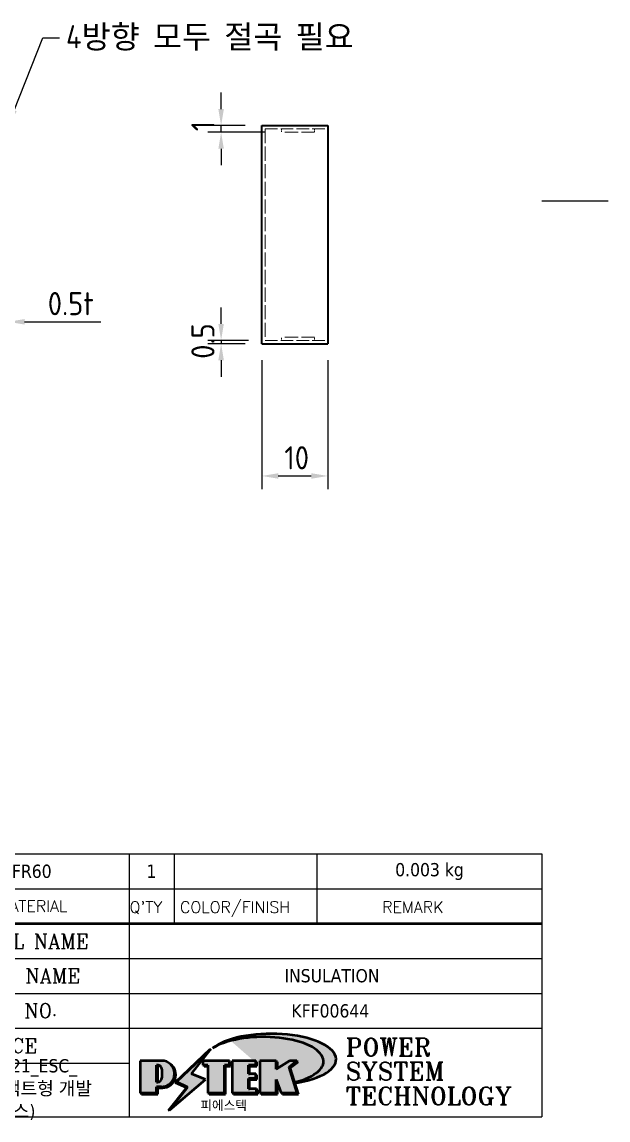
# Model space of a CAD drawing. Header units: millimetres. Extents: x 0 to 210, y 0 to 297.
# Drawn here: x 121.4 to 210, y 9.5 to 175.6 of the extents above; entities that cross this region are included whole.
import ezdxf
from ezdxf.enums import TextEntityAlignment as Align

# ---------------------------------------------------------------- set-up
doc = ezdxf.new("R2010")
doc.units = ezdxf.units.MM
doc.linetypes.add('DASHED', pattern=[0.2067, 0.1654, -0.0413])
doc.layers.get('0').update_dxf_attribs({"color": 3, "lineweight": 25})
for name, color, linetype, lineweight in [('가려진 것(ISO)', 2, 'DASHED', 18), ('가시적인 것(ISO)', 3, 'Continuous', 40), ('경계(ISO)', 7, 'Continuous', 25), ('기호(ISO)', 5, 'Continuous', 25), ('제목(ISO)', 5, 'Continuous', 50), ('치수(ISO)', 2, 'Continuous', 25), ('해치(ISO)', 7, 'Continuous', 18)]:
    doc.layers.add(name, color=color, linetype=linetype, lineweight=lineweight)
doc.styles.add('HAN_291', font='')
doc.styles.add('HAN_370', font='', dxfattribs={"width": 2})
doc.styles.add('RC_284', font='ROMANC.shx')
doc.styles.add('RC_287', font='ROMANC.shx')
doc.styles.add('RC_292', font='ROMANC.shx')
doc.styles.add('ROMANT_294', font='romant.shx')
doc.styles.add('치수 텍스트_PSTEK_POSCO', font='isocp.shx')
doc.styles.add('텍스트 스타일198', font='tahoma.ttf')
doc.styles.add('텍스트 스타일333', font='ROMANC.shx', dxfattribs={"width": 0.800000011920929})
doc.styles.get('HAN_291').set_extended_font_data('GulimChe')
doc.styles.get('HAN_370').set_extended_font_data('GulimChe')
doc.dimstyles.new('치수_PSTEK_POSCO', dxfattribs={"dimtxt": 3.5, "dimasz": 2.5, "dimexe": 2, "dimexo": 2.5, "dimgap": 1, "dimtad": 1, "dimrnd": 1e-08, "dimdsep": 46, "dimtxsty": '치수 텍스트_PSTEK_POSCO', "dimcen": 0.09, "dimdle": 10, "dimclrd": 7, "dimclre": 7, "dimclrt": 2, "dimadec": 1, "dimazin": 2, "dimtfac": 1, "dimtmove": 0, "dimatfit": 3, "dimfxl": 0, "dimtolj": 1, "dimlwd": -1, "dimlwe": -1, "dimarcsym": 0})
doc.dimstyles.new('치수_PSTEK_POSCO$7', dxfattribs={"dimtxt": 3.5, "dimasz": 2.5, "dimexe": 2, "dimexo": 2.5, "dimgap": 1, "dimtad": 1, "dimrnd": 1e-08, "dimdsep": 46, "dimtxsty": '치수 텍스트_PSTEK_POSCO', "dimcen": 0.09, "dimdle": 10, "dimclrd": 7, "dimclre": 7, "dimclrt": 2, "dimadec": 1, "dimazin": 2, "dimtfac": 1, "dimtmove": 0, "dimatfit": 3, "dimfxl": 0, "dimtolj": 1, "dimlwd": -1, "dimlwe": -1, "dimarcsym": 0})

# ---------------------------------------------------------------- blocks, each defined once
blk = doc.blocks.new('경계 Default Border')
at = {"layer": '경계(ISO)', "flags": 128}
blk.add_lwpolyline([(210, 148.5000038146973), (200, 148.5000038146973)], dxfattribs=at)
blk = doc.blocks.new('제목 블록 PSTEK')
for color, points in [(252, [(317.2195697678507, 17.0593801673321), (322.0326348870767, 21.62682475217465), (322.2781991042243, 21.94392121864296), (317.0471853425802, 16.97985676345368), (318.7512090904202, 16.1899260703855), (316.0018030350395, 12.71868385740789), (316.3356552234328, 13.00206718743325), (318.9235935156908, 16.2694494742633)]), (5, [(321.6183518841322, 17.4193704504104), (319.5281351041078, 18.24969419629727), (322.4505835294948, 22.02344462252142), (317.2195697678507, 17.0593801673321), (318.9235935156908, 16.2694494742633), (316.1741874603099, 12.79820726128571)]), (1, [(324.4839107253602, 19.60711530335299), (325.2419748254881, 19.60711530335299), (325.2419748254881, 20.25857663940324), (321.2266040451076, 20.25857663940324), (321.2266040451076, 19.60711530335299), (321.9846681452406, 19.60711530335299), (321.9846681452406, 15.3430047401139), (324.4839107253602, 15.3430047401139)]), (252, [(324.6615819988275, 19.45905590879572), (325.4196460989604, 19.45905590879572), (325.4196460989604, 20.11051724484596), (325.2419748254881, 20.11051724484596), (325.2419748254881, 19.60711530335299), (324.4839107253602, 19.60711530335299), (324.4839107253602, 15.3430047401139), (322.1623394187076, 15.3430047401139), (322.1623394187076, 15.19494534555726), (324.6615819988275, 15.19494534555726)]), (1, [(329.2277337269622, 20.25857663940324), (325.65654113025, 20.25857663940324), (325.65654113025, 15.3430047401139), (329.3580259941756, 15.3430047401139), (329.3580259941756, 15.9944660761648), (328.1137701654877, 15.9944660761648), (328.1137701654877, 17.56360607323003), (329.2277337269622, 17.56360607323003), (329.2277337269622, 18.25543873810179), (328.1137701654877, 18.25543873810179), (328.1137701654877, 19.60711530335299), (329.2277337269622, 19.60711530335299)]), (252, [(328.2914414389548, 19.45905590879572), (329.4054050004294, 19.45905590879572), (329.4054050004294, 20.11051724484596), (329.2277337269622, 20.11051724484596), (329.2277337269622, 19.60711530335299), (328.1137701654877, 19.60711530335299), (328.1137701654877, 18.25543873810179), (328.2914414389548, 18.25543873810179)]), (1, [(332.3312149849806, 20.25857663940324), (329.8592894925411, 20.25857663940324), (329.8592894925411, 15.3430047401139), (332.3312149849806, 15.3430047401139), (332.3312149849806, 17.4318630164523), (333.0701931098801, 15.3430047401139), (335.4855464857051, 15.3430047401139), (334.2514536401189, 19.30614745124769), (335.4379594596742, 20.25857663940324), (334.3071782107978, 20.25857663940324), (332.3312149849806, 18.99741471888304)]), (252, [(332.5088862584528, 20.1105172448466), (332.3312149849806, 20.1105172448466), (332.3312149849806, 18.99741471888368), (332.5088862584528, 19.11081371413894)]), (252, [(335.6156307331414, 20.11051724484596), (335.2535118015555, 20.11051724484596), (334.2514536401189, 19.30614745124769), (335.4855464857051, 15.3430047401139), (333.1954852176545, 15.3430047401139), (333.2478643833523, 15.19494534555726), (335.6632177591723, 15.19494534555726), (334.4291249135862, 19.15808805669106)]), (252, [(321.9846681452406, 19.60711530335299), (321.4042753185749, 19.60711530335299), (321.4042753185749, 19.45905590879572), (321.9846681452406, 19.45905590879572)]), (252, [(328.2914414389548, 17.41554667867274), (329.4054050004294, 17.41554667867274), (329.4054050004294, 18.10737934354514), (329.2277337269622, 18.10737934354514), (329.2277337269622, 17.56360607323003), (328.1137701654877, 17.56360607323003), (328.1137701654877, 15.9944660761648), (328.2914414389548, 15.9944660761648)]), (252, [(332.5088862584528, 16.92964231796647), (332.3312149849806, 17.43186301645164), (332.3312149849806, 15.3430047401139), (330.0369607660135, 15.3430047401139), (330.0369607660135, 15.19494534555726), (332.5088862584528, 15.19494534555726)]), (252, [(329.5356972676428, 15.8464066816075), (329.3580259941756, 15.8464066816075), (329.3580259941756, 15.3430047401139), (325.8342124037171, 15.3430047401139), (325.8342124037171, 15.19494534555726), (329.5356972676428, 15.19494534555726)])]:
    blk.add_hatch(color=color).paths.add_polyline_path(points)
h = blk.add_hatch(color=1)
edge = h.paths.add_edge_path(flags=0)
edge.add_line((314.2242174273352, 19.60711530335299), (314.2242174273352, 17.00126995915134))
edge.add_line((314.2242174273352, 17.00126995915134), (314.3485873187598, 17.00126995915134))
edge.add_arc((314.3485873187598, 17.6527312952023), 0.6514613360509371, 270, 360)
edge.add_line((315.0000486548106, 17.6527312952023), (315.0000486548106, 18.95565396730211))
edge.add_arc((314.3485873187598, 18.95565396730212), 0.6514613360508712, 0, 90)
edge.add_line((314.3485873187598, 19.60711530335299), (314.2242174273352, 19.60711530335299))
edge = h.paths.add_edge_path()
edge.add_arc((314.9847713324306, 18.28938669179658), 1.969189947606664, 269.9999999999959, 450)
edge.add_line((314.9847713324306, 20.25857663940318), (311.7664314776902, 20.25857663940324))
edge.add_line((311.7664314776902, 20.25857663940324), (311.7664314776902, 15.3430047401139))
edge.add_line((311.7664314776902, 15.3430047401139), (314.2242174273352, 15.3430047401139))
edge.add_line((314.2242174273352, 15.3430047401139), (314.2242174273352, 16.32019674418991))
edge.add_line((314.2242174273352, 16.32019674418991), (314.9847713324307, 16.32019674418991))
h = blk.add_hatch(color=252)
edge = h.paths.add_edge_path()
edge.add_arc((314.9847713324309, 18.28938669179657), 1.969189947606666, 270, 406.8278729790604)
edge.add_arc((315.1624426058984, 18.1413272972396), 1.969189947606962, -90, 53.560984836317004, ccw=False)
edge.add_line((315.1624426058984, 16.17213734963263), (314.4018887008024, 16.17213734963263))
edge.add_line((314.4018887008024, 16.17213734963263), (314.4018887008024, 15.19494534555726))
edge.add_line((314.4018887008024, 15.19494534555726), (311.9441027511573, 15.19494534555726))
edge.add_line((311.9441027511573, 15.19494534555726), (311.9441027511573, 15.3430047401139))
edge.add_line((311.9441027511573, 15.3430047401139), (314.2242174273352, 15.3430047401139))
edge.add_line((314.2242174273352, 15.3430047401139), (314.2242174273352, 16.32019674418991))
edge.add_line((314.2242174273352, 16.32019674418991), (314.9847713324309, 16.32019674418991))
h = blk.add_hatch(color=252)
edge = h.paths.add_edge_path()
edge.add_line((314.4018887008024, 19.45905590879572), (314.5262585922315, 19.45905590879572))
edge.add_arc((314.5262585922314, 18.80759457274939), 0.6514613360463194, 60.4189348879147, 90.00000000000318, ccw=False)
edge.add_arc((314.3485873187602, 18.95565396730057), 0.6514613360524251, 39.96992292766206, 90.00000000009999)
edge.add_line((314.3485873187591, 19.60711530335307), (314.2242174273352, 19.60711530335298))
edge.add_line((314.2242174273352, 19.60711530335299), (314.2242174273352, 17.00126995915134))
edge.add_line((314.2242174273352, 17.00126995915134), (314.3485873187591, 17.00126995915134))
edge.add_arc((314.3485873187568, 17.652731295233), 0.6514613360816299, 270.0000000002, 274.6930825552478)
edge.add_line((314.4018887008024, 17.0034541317032), (314.4018887008024, 19.45905590879572))
at = {"layer": '해치(ISO)'}
h = blk.add_hatch(color=140, dxfattribs=at)
edge = h.paths.add_edge_path()
edge.add_ellipse((330.3660919371412, 20.15576403068321), major_axis=(9.100907360794343, 0), ratio=0.4069904968023172, start_angle=301.3098473703837, end_angle=507.7436900681698)
edge.add_ellipse((331.5340919371412, 20.4634168429492), major_axis=(-9.82350664112931, 0), ratio=0.3942600559756514, start_angle=111.51207141178469, end_angle=334.47025347086895, ccw=False)
edge.add_line((335.1363447531188, 16.8601935978785), (335.0955236905705, 16.99119398620872))
at = {"color": 180}
for p, q in [((182.475792979055, 11.79100474011392), (182.4757929790549, 51.56524660363496)), ((182.4757929790549, 51.56524660363496), (372.4757929537551, 51.56524660363496)), ((189.2651435055721, 51.56524660363496), (189.2651435055722, 41.00524660363494)), ((215.2152739891528, 41.00524660363494), (215.2152739891528, 51.56524660363496)), ((280.8758854511282, 51.56524660363496), (280.8758854511282, 41.00524660363494)), ((310.0881549537552, 51.56524660363496), (310.0881549537553, 41.00524660363494)), ((316.9044520275131, 51.56524660363496), (316.9044520275127, 41.00524660363494)), ((338.4566026226726, 51.56524660363496), (338.4566026226727, 41.00524660363494)), ((372.4757929537551, 51.56524660363496), (372.4757929537551, 11.79100474011389)), ((182.475792979055, 46.2852466036349), (372.4757929537551, 46.28524660363492)), ((182.475792979055, 41.00524660363493), (206.451475290024, 41.00524660363493)), ((222.9401812389276, 11.79100474011392), (222.9401812389276, 41.00524660363494)), ((239.4288871878316, 11.79100474011392), (239.4288871878316, 41.00524660363494)), ((255.9175931367356, 11.79100474011392), (255.9175931367356, 41.00524660363494)), ((268.6918866058747, 41.00524660363494), (268.6918866058747, 30.44524660363498)), ((280.8758854511282, 41.00524660363494), (280.8758854511282, 25.16524660363502)), ((310.088154953755, 41.00524660363494), (310.088154953755, 11.79100474011392)), ((182.475792979055, 35.72524660363497), (206.451475290024, 35.72524660363497)), ((198.8621818849491, 12.02524660363491), (198.8621818849491, 35.72524660363497)), ((206.451475290024, 35.72524660363497), (372.4757929537551, 35.72524660363497)), ((182.475792979055, 31.77524660363492), (206.451475290024, 31.77524660363492)), ((255.917593136736, 30.44524660363498), (372.4757929537552, 30.44524660363501)), ((182.475792979055, 27.82524660363487), (206.451475290024, 27.82524660363487)), ((255.9175931367359, 25.16524660363502), (372.4757929537552, 25.165246603635)), ((268.6918866058744, 25.16524660363502), (268.6918866058744, 11.79100474011392)), ((182.475792979055, 23.87524660363505), (206.451475290024, 23.87524660363505)), ((182.475792979055, 19.92524660363478), (206.451475290024, 19.92524660363478)), ((255.9175931367359, 19.88524660363481), (310.0881549537553, 19.88524660363481)), ((206.451475290024, 16.74100474011396), (255.9175931367359, 16.74100474011396)), ((182.475792979055, 15.97524660363496), (206.451475290024, 15.97524660363496)), ((182.475792979055, 11.79100474011392), (372.4757929537551, 11.79100474011389))]:
    blk.add_line(p, q, dxfattribs=at)
at = {"color": 7, "lineweight": 50}
for p, q in [((206.4514752900237, 11.79100474011392), (206.4514752900237, 41.00524660363494)), ((206.451475290024, 41.00524660363494), (372.4757929537551, 41.00524660363496))]:
    blk.add_line(p, q, dxfattribs=at)
at = {"color": 7}
for p, q in [((322.2781991042243, 21.94392121864296), (317.0471853425802, 16.97985676345368)), ((322.4505835294948, 22.02344462252142), (317.2195697678507, 17.0593801673321)), ((317.2195697678507, 17.0593801673321), (322.0326348870767, 21.62682475217465)), ((319.5281351041078, 18.24969419629727), (322.4505835294948, 22.02344462252142)), ((322.0326348870767, 21.62682475217465), (322.2781991042243, 21.94392121864296)), ((311.7664314776902, 20.25900474011391), (311.7664314776902, 15.34300474011391)), ((314.9847713324309, 20.25857663940324), (311.7664314776902, 20.25857663940324)), ((314.9847713324309, 20.25857663940324), (311.7664314776902, 20.25857663940324)), ((311.7664314776902, 20.25857663940324), (311.7664314776902, 15.3430047401139)), ((325.2419748254881, 20.25857663940324), (321.2266040451076, 20.25857663940324)), ((321.2266040451076, 20.25857663940324), (321.2266040451076, 19.60711530335299)), ((325.2419748254881, 20.25857663940324), (321.2266040451076, 20.25857663940324)), ((321.2266040451076, 20.25857663940324), (321.2266040451076, 19.60711530335299)), ((325.2419748254881, 19.60711530335299), (325.2419748254881, 20.25857663940324)), ((325.2419748254881, 19.60711530335299), (325.2419748254881, 20.25857663940324)), ((325.4196460989604, 20.11051724484596), (325.2419748254881, 20.11051724484596)), ((325.2419748254881, 20.11051724484596), (325.2419748254881, 19.60711530335299)), ((325.4196460989604, 19.45905590879572), (325.4196460989604, 20.11051724484596)), ((329.2277337269622, 20.25857663940324), (325.65654113025, 20.25857663940324)), ((325.65654113025, 20.25857663940324), (325.65654113025, 15.3430047401139)), ((325.65654113025, 20.25857663940324), (325.65654113025, 15.3430047401139)), ((329.2277337269622, 20.25857663940324), (325.65654113025, 20.25857663940324)), ((329.2277337269622, 19.60711530335299), (329.2277337269622, 20.25857663940324)), ((329.2277337269622, 19.60711530335299), (329.2277337269622, 20.25857663940324)), ((329.4054050004294, 20.11051724484596), (329.2277337269622, 20.11051724484596)), ((329.2277337269622, 20.11051724484596), (329.2277337269622, 19.60711530335299)), ((329.4054050004294, 19.45905590879572), (329.4054050004294, 20.11051724484596)), ((332.3312149849806, 20.25857663940324), (329.8592894925411, 20.25857663940324)), ((329.8592894925411, 20.25857663940324), (329.8592894925411, 15.3430047401139)), ((329.8592894925411, 20.25857663940324), (329.8592894925411, 15.3430047401139)), ((332.3312149849806, 20.25857663940324), (329.8592894925411, 20.25857663940324)), ((334.3071782107978, 20.25857663940324), (332.3312149849806, 18.99741471888304)), ((332.3312149849806, 18.99741471888304), (332.3312149849806, 20.25857663940324)), ((334.3071782107978, 20.25857663940324), (332.3312149849806, 18.99741471888304)), ((332.3312149849806, 18.99741471888304), (332.3312149849806, 20.25857663940324)), ((332.5088862584528, 20.1105172448466), (332.3312149849806, 20.1105172448466)), ((332.3312149849806, 20.1105172448466), (332.3312149849806, 18.99741471888368)), ((332.5088862584528, 19.11081371413894), (332.5088862584528, 20.1105172448466)), ((334.2514536401189, 19.30614745124769), (335.4379594596742, 20.25857663940324)), ((334.2514536401189, 19.30614745124769), (335.4379594596742, 20.25857663940324)), ((335.2535118015555, 20.11051724484596), (334.2514536401189, 19.30614745124769)), ((335.4379594596742, 20.25857663940324), (334.3071782107978, 20.25857663940324)), ((335.4379594596742, 20.25857663940324), (334.3071782107978, 20.25857663940324)), ((334.4291249135862, 19.15808805669104), (335.6156307331414, 20.11051724484596)), ((335.6156307331414, 20.11051724484596), (335.2535118015555, 20.11051724484596)), ((314.2242174273352, 17.00126995915134), (314.2242174273352, 19.60711530335299)), ((314.2242174273352, 19.60711530335299), (314.3485873187591, 19.60711530335299)), ((314.3485873187591, 19.60711530335299), (314.2242174273352, 19.60711530335299)), ((314.2242174273352, 19.60711530335299), (314.2242174273352, 17.00126995915134)), ((314.2242174273352, 17.00126995915134), (314.2242174273352, 19.60711530335299)), ((314.2242174273352, 19.60711530335299), (314.3485873187591, 19.60711530335299)), ((314.4018887008024, 19.45905590879572), (314.5262585922314, 19.45905590879572)), ((314.4018887008024, 17.0034541317032), (314.4018887008024, 19.45905590879572)), ((315.0000486548106, 18.95565396730275), (315.0000486548106, 17.65273129520161)), ((315.0000486548106, 18.95565396730275), (315.0000486548106, 17.65273129520161)), ((321.2266040451076, 19.60711530335299), (321.9846681452406, 19.60711530335299)), ((321.2266040451076, 19.60711530335299), (321.9846681452406, 19.60711530335299)), ((321.4042753185749, 19.60711530335299), (321.4042753185749, 19.45905590879572)), ((321.9846681452406, 19.60711530335299), (321.4042753185749, 19.60711530335299)), ((321.4042753185749, 19.45905590879572), (321.9846681452406, 19.45905590879572)), ((321.9846681452406, 19.60711530335299), (321.9846681452406, 15.3430047401139)), ((321.9846681452406, 19.45905590879572), (321.9846681452406, 19.60711530335299)), ((321.9846681452406, 19.60711530335299), (321.9846681452406, 15.3430047401139)), ((324.4839107253602, 19.60711530335299), (325.2419748254881, 19.60711530335299)), ((324.4839107253602, 15.3430047401139), (324.4839107253602, 19.60711530335299)), ((325.2419748254881, 19.60711530335299), (324.4839107253602, 19.60711530335299)), ((324.4839107253602, 19.60711530335299), (324.4839107253602, 15.3430047401139)), ((324.4839107253602, 19.60711530335299), (325.2419748254881, 19.60711530335299)), ((324.4839107253602, 15.3430047401139), (324.4839107253602, 19.60711530335299)), ((324.6615819988275, 19.45905590879572), (325.4196460989604, 19.45905590879572)), ((324.6615819988275, 15.19494534555726), (324.6615819988275, 19.45905590879572)), ((328.1137701654877, 18.25543873810179), (328.1137701654877, 19.60711530335299)), ((328.1137701654877, 19.60711530335299), (329.2277337269622, 19.60711530335299)), ((329.2277337269622, 19.60711530335299), (328.1137701654877, 19.60711530335299)), ((328.1137701654877, 19.60711530335299), (328.1137701654877, 18.25543873810179)), ((328.1137701654877, 18.25543873810179), (328.1137701654877, 19.60711530335299)), ((328.1137701654877, 19.60711530335299), (329.2277337269622, 19.60711530335299)), ((328.2914414389548, 18.25543873810179), (328.2914414389548, 19.45905590879572)), ((328.2914414389548, 19.45905590879572), (329.4054050004294, 19.45905590879572)), ((332.3312149849806, 18.99741471888368), (332.5088862584528, 19.11081371413894)), ((335.4855464857051, 15.3430047401139), (334.2514536401189, 19.30614745124769)), ((334.2514536401189, 19.30614745124769), (335.4855464857051, 15.3430047401139)), ((335.4855464857051, 15.3430047401139), (334.2514536401189, 19.30614745124769)), ((335.6632177591723, 15.19494534555726), (334.4291249135862, 19.15808805669104)), ((314.3485873187591, 17.00126995915134), (314.2242174273352, 17.00126995915134)), ((314.2242174273352, 17.00126995915134), (314.3485873187591, 17.00126995915134)), ((314.3485873187591, 17.00126995915134), (314.2242174273352, 17.00126995915134)), ((316.1741874603099, 12.79820726128571), (321.6183518841322, 17.4193704504104)), ((317.0471853425802, 16.97985676345368), (318.7512090904202, 16.1899260703855)), ((318.9235935156908, 16.2694494742633), (317.2195697678507, 17.0593801673321)), ((317.2195697678507, 17.0593801673321), (318.9235935156908, 16.2694494742633)), ((321.6183518841322, 17.4193704504104), (319.5281351041078, 18.24969419629727)), ((329.2277337269622, 18.25543873810179), (328.1137701654877, 18.25543873810179)), ((328.1137701654877, 18.25543873810179), (328.2914414389548, 18.25543873810179)), ((329.2277337269622, 18.25543873810179), (328.1137701654877, 18.25543873810179)), ((328.1137701654877, 17.56360607323003), (329.2277337269622, 17.56360607323003)), ((328.1137701654877, 15.9944660761648), (328.1137701654877, 17.56360607323003)), ((329.2277337269622, 17.56360607323003), (328.1137701654877, 17.56360607323003)), ((328.1137701654877, 17.56360607323003), (328.1137701654877, 15.9944660761648)), ((328.1137701654877, 17.56360607323003), (329.2277337269622, 17.56360607323003)), ((328.1137701654877, 15.9944660761648), (328.1137701654877, 17.56360607323003)), ((328.2914414389548, 15.9944660761648), (328.2914414389548, 17.41554667867274)), ((328.2914414389548, 17.41554667867274), (329.4054050004294, 17.41554667867274)), ((329.2277337269622, 17.56360607323003), (329.2277337269622, 18.25543873810179)), ((329.2277337269622, 17.56360607323003), (329.2277337269622, 18.25543873810179)), ((329.4054050004294, 18.10737934354514), (329.2277337269622, 18.10737934354514)), ((329.2277337269622, 18.10737934354514), (329.2277337269622, 17.56360607323003)), ((329.4054050004294, 17.41554667867274), (329.4054050004294, 18.10737934354514)), ((332.3312149849806, 17.4318630164523), (333.0701931098801, 15.3430047401139)), ((332.3312149849806, 15.3430047401139), (332.3312149849806, 17.4318630164523)), ((332.5088862584528, 16.92964231796647), (332.3312149849806, 17.43186301645164)), ((332.3312149849806, 17.43186301645164), (332.3312149849806, 15.3430047401139)), ((332.3312149849806, 17.4318630164523), (333.0701931098801, 15.3430047401139)), ((332.3312149849806, 15.3430047401139), (332.3312149849806, 17.4318630164523)), ((332.5088862584528, 15.19494534555726), (332.5088862584528, 16.92964231796647)), ((345.0447381189468, 17.50375595811051), (344.9867755289346, 17.689895936919)), ((311.7664314776902, 15.3430047401139), (314.2242174273352, 15.3430047401139)), ((311.7664314776902, 15.3430047401139), (314.2242174273352, 15.3430047401139)), ((314.2242174273352, 15.3430047401139), (311.9441027511573, 15.3430047401139)), ((311.9441027511573, 15.3430047401139), (311.9441027511573, 15.19494534555726)), ((311.9441027511573, 15.19494534555726), (314.4018887008024, 15.19494534555726)), ((314.2242174273352, 16.32019674418991), (314.9847713324309, 16.32019674418991)), ((314.2242174273352, 15.3430047401139), (314.2242174273352, 16.32019674418991)), ((314.9847713324309, 16.32019674418991), (314.2242174273352, 16.32019674418991)), ((314.2242174273352, 16.32019674418991), (314.2242174273352, 15.3430047401139)), ((314.2242174273352, 16.32019674418991), (314.9847713324309, 16.32019674418991)), ((314.2242174273352, 15.3430047401139), (314.2242174273352, 16.32019674418991)), ((314.4018887008024, 16.17213734963263), (315.162442605898, 16.17213734963263)), ((314.4018887008024, 15.19494534555726), (314.4018887008024, 16.17213734963263)), ((318.7512090904202, 16.1899260703855), (316.0018030350395, 12.71868385740789)), ((318.9235935156908, 16.2694494742633), (316.1741874603099, 12.79820726128571)), ((316.3356552234328, 13.00206718743325), (318.9235935156908, 16.2694494742633)), ((321.9846681452406, 15.3430047401139), (324.4839107253602, 15.3430047401139)), ((321.9846681452406, 15.3430047401139), (324.4839107253602, 15.3430047401139)), ((324.4839107253602, 15.3430047401139), (322.1623394187076, 15.3430047401139)), ((322.1623394187076, 15.3430047401139), (322.1623394187076, 15.19494534555726)), ((322.1623394187076, 15.19494534555726), (324.6615819988275, 15.19494534555726)), ((325.65654113025, 15.3430047401139), (329.3580259941756, 15.3430047401139)), ((325.65654113025, 15.3430047401139), (329.3580259941756, 15.3430047401139)), ((329.3580259941756, 15.3430047401139), (325.8342124037171, 15.3430047401139)), ((325.8342124037171, 15.3430047401139), (325.8342124037171, 15.19494534555726)), ((325.8342124037171, 15.19494534555726), (329.5356972676428, 15.19494534555726)), ((329.3580259941756, 15.9944660761648), (328.1137701654877, 15.9944660761648)), ((328.1137701654877, 15.9944660761648), (328.2914414389548, 15.9944660761648)), ((329.3580259941756, 15.9944660761648), (328.1137701654877, 15.9944660761648)), ((329.3580259941756, 15.3430047401139), (329.3580259941756, 15.9944660761648)), ((329.3580259941756, 15.3430047401139), (329.3580259941756, 15.9944660761648)), ((329.5356972676428, 15.8464066816075), (329.3580259941756, 15.8464066816075)), ((329.3580259941756, 15.8464066816075), (329.3580259941756, 15.3430047401139)), ((329.5356972676428, 15.19494534555726), (329.5356972676428, 15.8464066816075)), ((329.8592894925411, 15.3430047401139), (332.3312149849806, 15.3430047401139)), ((329.8592894925411, 15.3430047401139), (332.3312149849806, 15.3430047401139)), ((332.3312149849806, 15.3430047401139), (330.0369607660135, 15.3430047401139)), ((330.0369607660135, 15.3430047401139), (330.0369607660135, 15.19494534555726)), ((330.0369607660135, 15.19494534555726), (332.5088862584528, 15.19494534555726)), ((333.0701931098801, 15.3430047401139), (335.4855464857051, 15.3430047401139)), ((333.0701931098801, 15.3430047401139), (335.4855464857051, 15.3430047401139)), ((335.4855464857051, 15.3430047401139), (333.1954852176545, 15.3430047401139)), ((333.1954852176545, 15.3430047401139), (333.2478643833523, 15.19494534555726)), ((333.2478643833523, 15.19494534555726), (335.6632177591723, 15.19494534555726)), ((316.0018030350395, 12.71868385740789), (316.3356552234328, 13.00206718743325))]:
    blk.add_line(p, q, dxfattribs=at)
at = {"color": 5}
for p, q in [((322.4505835294948, 22.02344462252142), (317.2195697678507, 17.0593801673321)), ((319.5281351041078, 18.24969419629727), (322.4505835294948, 22.02344462252142)), ((316.1741874603099, 12.79820726128571), (321.6183518841322, 17.4193704504104)), ((317.2195697678507, 17.0593801673321), (318.9235935156908, 16.2694494742633)), ((321.6183518841322, 17.4193704504104), (319.5281351041078, 18.24969419629727)), ((318.9235935156908, 16.2694494742633), (316.1741874603099, 12.79820726128571))]:
    blk.add_line(p, q, dxfattribs=at)
at = {"color": 1}
for p, q in [((314.9847713324309, 20.25857663940324), (311.7664314776902, 20.25857663940324)), ((311.7664314776902, 20.25857663940324), (311.7664314776902, 15.3430047401139)), ((325.2419748254881, 20.25857663940324), (321.2266040451076, 20.25857663940324)), ((321.2266040451076, 20.25857663940324), (321.2266040451076, 19.60711530335299)), ((325.2419748254881, 19.60711530335299), (325.2419748254881, 20.25857663940324)), ((329.2277337269622, 20.25857663940324), (325.65654113025, 20.25857663940324)), ((325.65654113025, 20.25857663940324), (325.65654113025, 15.3430047401139)), ((329.2277337269622, 19.60711530335299), (329.2277337269622, 20.25857663940324)), ((332.3312149849806, 20.25857663940324), (329.8592894925411, 20.25857663940324)), ((329.8592894925411, 20.25857663940324), (329.8592894925411, 15.3430047401139)), ((334.3071782107978, 20.25857663940324), (332.3312149849806, 18.99741471888304)), ((332.3312149849806, 18.99741471888304), (332.3312149849806, 20.25857663940324)), ((334.2514536401189, 19.30614745124769), (335.4379594596742, 20.25857663940324)), ((335.4379594596742, 20.25857663940324), (334.3071782107978, 20.25857663940324)), ((314.2242174273352, 17.00126995915134), (314.2242174273352, 19.60711530335299)), ((314.2242174273352, 19.60711530335299), (314.3485873187591, 19.60711530335299)), ((315.0000486548106, 18.95565396730275), (315.0000486548106, 17.65273129520161)), ((321.2266040451076, 19.60711530335299), (321.9846681452406, 19.60711530335299)), ((321.9846681452406, 19.60711530335299), (321.9846681452406, 15.3430047401139)), ((324.4839107253602, 19.60711530335299), (325.2419748254881, 19.60711530335299)), ((324.4839107253602, 15.3430047401139), (324.4839107253602, 19.60711530335299)), ((328.1137701654877, 18.25543873810179), (328.1137701654877, 19.60711530335299)), ((328.1137701654877, 19.60711530335299), (329.2277337269622, 19.60711530335299)), ((335.4855464857051, 15.3430047401139), (334.2514536401189, 19.30614745124769)), ((314.3485873187591, 17.00126995915134), (314.2242174273352, 17.00126995915134)), ((329.2277337269622, 18.25543873810179), (328.1137701654877, 18.25543873810179)), ((328.1137701654877, 17.56360607323003), (329.2277337269622, 17.56360607323003)), ((328.1137701654877, 15.9944660761648), (328.1137701654877, 17.56360607323003)), ((329.2277337269622, 17.56360607323003), (329.2277337269622, 18.25543873810179)), ((332.3312149849806, 17.4318630164523), (333.0701931098801, 15.3430047401139)), ((332.3312149849806, 15.3430047401139), (332.3312149849806, 17.4318630164523)), ((311.7664314776902, 15.3430047401139), (314.2242174273352, 15.3430047401139)), ((314.2242174273352, 16.32019674418991), (314.9847713324309, 16.32019674418991)), ((314.2242174273352, 15.3430047401139), (314.2242174273352, 16.32019674418991)), ((321.9846681452406, 15.3430047401139), (324.4839107253602, 15.3430047401139)), ((325.65654113025, 15.3430047401139), (329.3580259941756, 15.3430047401139)), ((329.3580259941756, 15.9944660761648), (328.1137701654877, 15.9944660761648)), ((329.3580259941756, 15.3430047401139), (329.3580259941756, 15.9944660761648)), ((329.8592894925411, 15.3430047401139), (332.3312149849806, 15.3430047401139)), ((333.0701931098801, 15.3430047401139), (335.4855464857051, 15.3430047401139))]:
    blk.add_line(p, q, dxfattribs=at)
at = {"color": 7}
for centre, radius, start, end in [((314.9847713324309, 18.28938669179658), 1.969189947606665, 270, 90), ((314.9847713324309, 18.28938669179658), 1.969189947606665, 270, 90), ((314.3485873187598, 18.95565396730211), 0.6514613360508712, 0, 90), ((314.3485873187602, 18.95565396730057), 0.6514613360524251, 39.96992292766117, 90), ((314.3485873187598, 18.95565396730212), 0.6514613360508712, 0, 90), ((314.5262585922314, 18.80759457274939), 0.6514613360463193, 60.41893488791137, 90), ((314.9847713324307, 18.2893866917965), 1.969189947606594, 270, 46.82787297909833), ((315.1624426058984, 18.1413272972396), 1.969189947606961, 270, 53.56098483636067), ((314.3485873187597, 17.65273129520228), 0.6514613360509381, 270, 0), ((314.3485873187598, 17.6527312952023), 0.6514613360509381, 270, 0), ((314.3485873187568, 17.652731295233), 0.6514613360816299, 270, 274.6930825552478)]:
    blk.add_arc(centre, radius, start, end, dxfattribs=at)
at = {"color": 1}
for centre, radius, start, end in [((314.9847713324309, 18.28938669179657), 1.969189947606665, 270, 90), ((314.3485873187598, 18.95565396730211), 0.6514613360508712, 0, 90), ((314.3485873187598, 17.6527312952023), 0.6514613360509381, 270, 0)]:
    blk.add_arc(centre, radius, start, end, dxfattribs=at)
at = {"layer": '제목(ISO)', "lineweight": 18}
blk.add_line((182.475792979055, 35.72500474011393), (182.475792979055, 11.79100474011392), dxfattribs=at)
at = {"layer": '제목(ISO)'}
for p, q in [((322.2781991042243, 21.94392121864296), (317.0471853425802, 16.97985676345368)), ((322.4505835294948, 22.02344462252142), (317.2195697678507, 17.0593801673321)), ((317.2195697678507, 17.0593801673321), (322.0326348870767, 21.62682475217465)), ((319.5281351041078, 18.24969419629727), (322.4505835294948, 22.02344462252142)), ((322.0326348870767, 21.62682475217465), (322.2781991042243, 21.94392121864296)), ((314.9847713324306, 20.25857663940324), (311.7664314776902, 20.25857663940324)), ((311.7664314776902, 20.25857663940324), (311.7664314776902, 15.3430047401139)), ((325.2419748254881, 20.25857663940324), (321.2266040451076, 20.25857663940324)), ((321.2266040451076, 20.25857663940324), (321.2266040451076, 19.60711530335299)), ((325.2419748254881, 19.60711530335299), (325.2419748254881, 20.25857663940324)), ((325.4196460989604, 20.11051724484596), (325.2419748254881, 20.11051724484596)), ((325.2419748254881, 20.11051724484596), (325.2419748254881, 19.60711530335299)), ((325.4196460989604, 19.45905590879572), (325.4196460989604, 20.11051724484596)), ((329.2277337269622, 20.25857663940324), (325.65654113025, 20.25857663940324)), ((325.65654113025, 20.25857663940324), (325.65654113025, 15.3430047401139)), ((329.2277337269622, 19.60711530335299), (329.2277337269622, 20.25857663940324)), ((329.4054050004294, 20.11051724484596), (329.2277337269622, 20.11051724484596)), ((329.2277337269622, 20.11051724484596), (329.2277337269622, 19.60711530335299)), ((329.4054050004294, 19.45905590879572), (329.4054050004294, 20.11051724484596)), ((332.3312149849806, 20.25857663940324), (329.8592894925411, 20.25857663940324)), ((329.8592894925411, 20.25857663940324), (329.8592894925411, 15.3430047401139)), ((334.3071782107978, 20.25857663940324), (332.3312149849806, 18.99741471888304)), ((332.3312149849806, 18.99741471888304), (332.3312149849806, 20.25857663940324)), ((332.5088862584528, 20.1105172448466), (332.3312149849806, 20.1105172448466)), ((332.3312149849806, 20.1105172448466), (332.3312149849806, 18.99741471888368)), ((332.5088862584528, 19.11081371413894), (332.5088862584528, 20.1105172448466)), ((334.2514536401189, 19.30614745124769), (335.4379594596742, 20.25857663940324)), ((335.2535118015555, 20.11051724484596), (334.2514536401189, 19.30614745124769)), ((335.4379594596742, 20.25857663940324), (334.3071782107978, 20.25857663940324)), ((334.4291249135862, 19.15808805669106), (335.6156307331414, 20.11051724484596)), ((335.6156307331414, 20.11051724484596), (335.2535118015555, 20.11051724484596)), ((314.2242174273352, 17.00126995915134), (314.2242174273352, 19.60711530335299)), ((314.2242174273352, 19.60711530335299), (314.3485873187598, 19.60711530335299)), ((314.3485873187591, 19.60711530335299), (314.2242174273352, 19.60711530335299)), ((314.2242174273352, 19.60711530335299), (314.2242174273352, 17.00126995915134)), ((314.4018887008024, 19.45905590879572), (314.5262585922314, 19.45905590879572)), ((314.4018887008024, 17.0034541317032), (314.4018887008024, 19.45905590879572)), ((315.0000486548106, 18.95565396730211), (315.0000486548106, 17.6527312952023)), ((321.2266040451076, 19.60711530335299), (321.9846681452406, 19.60711530335299)), ((321.9846681452406, 19.60711530335299), (321.4042753185749, 19.60711530335299)), ((321.4042753185749, 19.60711530335299), (321.4042753185749, 19.45905590879572)), ((321.4042753185749, 19.45905590879572), (321.9846681452406, 19.45905590879572)), ((321.9846681452406, 19.60711530335299), (321.9846681452406, 15.3430047401139)), ((321.9846681452406, 19.45905590879572), (321.9846681452406, 19.60711530335299)), ((324.4839107253602, 19.60711530335299), (325.2419748254881, 19.60711530335299)), ((324.4839107253602, 15.3430047401139), (324.4839107253602, 19.60711530335299)), ((325.2419748254881, 19.60711530335299), (324.4839107253602, 19.60711530335299)), ((324.4839107253602, 19.60711530335299), (324.4839107253602, 15.3430047401139)), ((324.6615819988275, 19.45905590879572), (325.4196460989604, 19.45905590879572)), ((324.6615819988275, 15.19494534555726), (324.6615819988275, 19.45905590879572)), ((328.1137701654877, 18.25543873810179), (328.1137701654877, 19.60711530335299)), ((328.1137701654877, 19.60711530335299), (329.2277337269622, 19.60711530335299)), ((329.2277337269622, 19.60711530335299), (328.1137701654877, 19.60711530335299)), ((328.1137701654877, 19.60711530335299), (328.1137701654877, 18.25543873810179)), ((328.2914414389548, 19.45905590879572), (329.4054050004294, 19.45905590879572)), ((328.2914414389548, 18.25543873810179), (328.2914414389548, 19.45905590879572)), ((332.3312149849806, 18.99741471888368), (332.5088862584528, 19.11081371413894)), ((335.4855464857051, 15.3430047401139), (334.2514536401189, 19.30614745124769)), ((334.2514536401189, 19.30614745124769), (335.4855464857051, 15.3430047401139)), ((335.6632177591723, 15.19494534555726), (334.4291249135862, 19.15808805669106)), ((314.3485873187598, 17.00126995915134), (314.2242174273352, 17.00126995915134)), ((314.2242174273352, 17.00126995915134), (314.3485873187591, 17.00126995915134)), ((316.1741874603099, 12.79820726128571), (321.6183518841322, 17.4193704504104)), ((317.0471853425802, 16.97985676345368), (318.7512090904202, 16.1899260703855)), ((317.2195697678507, 17.0593801673321), (318.9235935156908, 16.2694494742633)), ((318.9235935156908, 16.2694494742633), (317.2195697678507, 17.0593801673321)), ((321.6183518841322, 17.4193704504104), (319.5281351041078, 18.24969419629727)), ((329.2277337269622, 18.25543873810179), (328.1137701654877, 18.25543873810179)), ((328.1137701654877, 18.25543873810179), (328.2914414389548, 18.25543873810179)), ((328.1137701654877, 15.9944660761648), (328.1137701654877, 17.56360607323003)), ((328.1137701654877, 17.56360607323003), (329.2277337269622, 17.56360607323003)), ((329.2277337269622, 17.56360607323003), (328.1137701654877, 17.56360607323003)), ((328.1137701654877, 17.56360607323003), (328.1137701654877, 15.9944660761648)), ((328.2914414389548, 17.41554667867274), (329.4054050004294, 17.41554667867274)), ((328.2914414389548, 15.9944660761648), (328.2914414389548, 17.41554667867274)), ((329.2277337269622, 17.56360607323003), (329.2277337269622, 18.25543873810179)), ((329.4054050004294, 18.10737934354514), (329.2277337269622, 18.10737934354514)), ((329.2277337269622, 18.10737934354514), (329.2277337269622, 17.56360607323003)), ((329.4054050004294, 17.41554667867274), (329.4054050004294, 18.10737934354514)), ((332.3312149849806, 15.3430047401139), (332.3312149849806, 17.4318630164523)), ((332.3312149849806, 17.4318630164523), (333.0701931098801, 15.3430047401139)), ((332.5088862584528, 16.92964231796647), (332.3312149849806, 17.43186301645164)), ((332.3312149849806, 17.43186301645164), (332.3312149849806, 15.3430047401139)), ((332.5088862584528, 15.19494534555726), (332.5088862584528, 16.92964231796647)), ((311.7664314776902, 15.3430047401139), (314.2242174273352, 15.3430047401139)), ((314.2242174273352, 15.3430047401139), (311.9441027511573, 15.3430047401139)), ((311.9441027511573, 15.3430047401139), (311.9441027511573, 15.19494534555726)), ((311.9441027511573, 15.19494534555726), (314.4018887008024, 15.19494534555726)), ((314.2242174273352, 15.3430047401139), (314.2242174273352, 16.32019674418991)), ((314.2242174273352, 16.32019674418991), (314.9847713324307, 16.32019674418991)), ((314.9847713324309, 16.32019674418991), (314.2242174273352, 16.32019674418991)), ((314.2242174273352, 16.32019674418991), (314.2242174273352, 15.3430047401139)), ((314.4018887008024, 15.19494534555726), (314.4018887008024, 16.17213734963263)), ((314.4018887008024, 16.17213734963263), (315.1624426058984, 16.17213734963263)), ((318.7512090904202, 16.1899260703855), (316.0018030350395, 12.71868385740789)), ((318.9235935156908, 16.2694494742633), (316.1741874603099, 12.79820726128571)), ((316.3356552234328, 13.00206718743325), (318.9235935156908, 16.2694494742633)), ((321.9846681452406, 15.3430047401139), (324.4839107253602, 15.3430047401139)), ((324.4839107253602, 15.3430047401139), (322.1623394187076, 15.3430047401139)), ((322.1623394187076, 15.3430047401139), (322.1623394187076, 15.19494534555726)), ((322.1623394187076, 15.19494534555726), (324.6615819988275, 15.19494534555726)), ((325.65654113025, 15.3430047401139), (329.3580259941756, 15.3430047401139)), ((329.3580259941756, 15.3430047401139), (325.8342124037171, 15.3430047401139)), ((325.8342124037171, 15.3430047401139), (325.8342124037171, 15.19494534555726)), ((325.8342124037171, 15.19494534555726), (329.5356972676428, 15.19494534555726)), ((329.3580259941756, 15.9944660761648), (328.1137701654877, 15.9944660761648)), ((328.1137701654877, 15.9944660761648), (328.2914414389548, 15.9944660761648)), ((329.3580259941756, 15.3430047401139), (329.3580259941756, 15.9944660761648)), ((329.5356972676428, 15.8464066816075), (329.3580259941756, 15.8464066816075)), ((329.3580259941756, 15.8464066816075), (329.3580259941756, 15.3430047401139)), ((329.5356972676428, 15.19494534555726), (329.5356972676428, 15.8464066816075)), ((329.8592894925411, 15.3430047401139), (332.3312149849806, 15.3430047401139)), ((332.3312149849806, 15.3430047401139), (330.0369607660135, 15.3430047401139)), ((330.0369607660135, 15.3430047401139), (330.0369607660135, 15.19494534555726)), ((330.0369607660135, 15.19494534555726), (332.5088862584528, 15.19494534555726)), ((333.0701931098801, 15.3430047401139), (335.4855464857051, 15.3430047401139)), ((335.4855464857051, 15.3430047401139), (333.1954852176545, 15.3430047401139)), ((333.1954852176545, 15.3430047401139), (333.2478643833523, 15.19494534555726)), ((333.2478643833523, 15.19494534555726), (335.6632177591723, 15.19494534555726)), ((316.0018030350395, 12.71868385740789), (316.3356552234328, 13.00206718743325))]:
    blk.add_line(p, q, dxfattribs=at)
at = {"layer": '제목(ISO)', "color": 4}
blk.add_line((335.1363447531188, 16.8601935978785), (335.0955236905705, 16.99119398620872), dxfattribs=at)
at = {"layer": '제목(ISO)'}
for centre, radius, start, end in [((314.9847713324306, 18.28938669179658), 1.969189947606664, 46.82787297909431, 90), ((314.3485873187598, 18.95565396730212), 0.6514613360508712, 0, 90), ((314.3485873187602, 18.95565396730057), 0.6514613360524251, 39.96992292766117, 90), ((314.5262585922314, 18.80759457274939), 0.6514613360463193, 60.41893488791137, 90), ((314.9847713324307, 18.2893866917965), 1.969189947606594, 270, 46.82787297909833), ((314.9847713324309, 18.28938669179657), 1.969189947606666, 270, 46.8278729790603), ((315.1624426058984, 18.1413272972396), 1.969189947606962, 270, 53.56098483631701), ((314.3485873187598, 17.6527312952023), 0.6514613360509371, 270, 0), ((314.3485873187568, 17.652731295233), 0.6514613360816299, 270, 274.6930825552478)]:
    blk.add_arc(centre, radius, start, end, dxfattribs=at)
at = {"layer": '제목(ISO)', "color": 4}
for centre, major_axis, ratio, start_param, end_param in [((331.5340919371412, 20.4634168429492), (9.82350664112931, 0), 0.3942600559756514, 5.087845455444478, 8.97919982663645), ((330.3660919371412, 20.15576403068321), (9.100907360794343, 0), 0.4069904968023172, 5.258848905294775, 8.861799147915196)]:
    blk.add_ellipse(centre, major_axis=major_axis, ratio=ratio, start_param=start_param, end_param=end_param, dxfattribs=at)
at = {"color": 2}
for s, height, style, p in [('NO', 1.742399930953979, 'RC_284', (184.135398793432, 42.62317362549192)), ('PART NO', 1.742399930953979, 'RC_284', (195.3359407378685, 42.62317362549192)), ('DESCRIPTION', 1.742399930953979, 'RC_284', (240.4025565652523, 42.62317362549192)), ("Q'TY", 1.742399930953979, 'RC_284', (310.1440786515383, 42.62317362549192)), ('COLOR/FINISH', 1.742399930953979, 'RC_284', (317.7725341324144, 42.62317362549192)), ('REMARK', 1.742399930953979, 'RC_284', (348.346649953877, 42.62317362549192)), (' TOLERANCE', 1.899999976158142, 'RC_287', (184.0872874387979, 37.00893196870329)), ('DRAWN', 1.899999976158142, 'RC_287', (208.9766620976279, 37.00893196870329)), ('CHECKED', 1.899999976158142, 'RC_287', (223.6856844514997, 37.00893196870329)), ('APPROVED', 1.899999976158142, 'RC_287', (239.7795453577791, 37.00893196870329)), ('UNIT', 1.742399930953979, 'RC_284', (259.1652673287452, 37.34317362549218)), ('SCALE', 1.742399930953979, 'RC_284', (270.2934779252897, 37.34317362549218)), ('MODEL NAME', 2.178000062704086, 'RC_292', (284.096330289083, 37.25462520371384)), ('0.08', 2.000000029802322, 'HAN_291', (200.5467345600617, 33.09873600004101)), ('    ~ 6', 2.000000029802322, 'HAN_291', (183.7721304966814, 32.8176515608431)), ('mm', 1.742399930953979, 'RC_284', (259.6505418159997, 32.3543089683787)), ('PART NAME', 2.178000062704086, 'RC_292', (285.1416959765849, 32.03045329421792)), ('  7 ~ 30', 2.000000029802322, 'HAN_291', (183.7721304966814, 28.70538114822415)), ('0.1', 2.000000029802322, 'HAN_291', (200.5467345600617, 28.98646558742206)), (' DWG NO.', 2.178000062704086, 'RC_292', (284.8124284083233, 26.75045329421772)), (' 31 ~ 120', 2.000000029802322, 'HAN_291', (183.7721304966814, 24.82628181916237)), ('0.2', 2.000000029802322, 'HAN_291', (200.5467345600617, 25.10736625836028)), ('SIZE', 1.742399930953979, 'RC_284', (259.1652673287452, 21.69497768947366)), ('REFERENCE', 2.178000062704086, 'RC_292', (278.2741065029841, 21.43214925458022)), ('121 ~ 300', 2.000000029802322, 'HAN_291', (183.7721304966814, 21.21401206133254)), ('0.4', 2.000000029802322, 'HAN_291', (200.5467345600617, 20.99509650053045)), ('301 ~ 600', 2.000000029802322, 'HAN_291', (183.7721304966814, 16.83491273227077)), ('0.6', 2.000000029802322, 'HAN_291', (200.5467345600617, 17.11599717146868)), ('0.8', 2.000000029802322, 'HAN_291', (200.6097246063884, 13.05732192299702)), ('601 ~ 1200', 2.000000029802322, 'HAN_291', (183.6802025156883, 12.84759660881125))]:
    blk.add_text(s, height=height, dxfattribs=dict(at, style=style)).set_placement(p)
at = {"color": 2, "style": 'RC_284'}
blk.add_text('MATERIAL', height=1.742399930953979, dxfattribs=at).set_placement((295.4820202024417, 43.64524660363492), align=Align.MIDDLE_CENTER)
at = {"color": 7, "style": '텍스트 스타일333', "width": 0.7999999523162842}
blk.add_text('N/S', height=2.000000029802322, dxfattribs=at).set_placement((274.7838860285014, 33.08524660363496), align=Align.MIDDLE_CENTER)
at = {"color": 2, "style": '텍스트 스타일333', "width": 0.7999999523162842}
blk.add_text('3rd ANGLE PROJ.', height=2.000000029802322, dxfattribs=at).set_placement((256.8430306642954, 26.76148381654429))
at = {"color": 7, "style": 'ROMANT_294'}
for s, p in [('POWER', (342.82727231297, 20.97115304607566)), ('SYSTEM', (342.82727231297, 17.3284636719184)), ('TECHNOLOGY', (342.82727231297, 13.57194088644453))]:
    blk.add_text(s, height=2.700000107288361, dxfattribs=at).set_placement(p)
at = {"color": 7, "insert": (320.8519732224835, 14.21236326823155), "char_height": 1.400000005960464, "attachment_point": 1, "line_spacing_factor": 0.3319999873638153, "style": 'HAN_370'}
blk.add_mtext('\\fHY견고딕|b0|i0;\\H1.4000;피에스텍', dxfattribs=at)
at = {"layer": '제목(ISO)', "color": 7, "style": '텍스트 스타일198'}
for tag, p in [('부품_번호_001', (195.9535694214811, 47.68071419841495)), ('설명_001', (223.0443180220602, 48.1538814053939)), ('재질_001', (292.3638200418054, 47.92591818687281)), ("3._Q'TY_001", (312.7051684940307, 47.92188863680521)), ('질량\\P3;_001', (350.3046145979153, 48.1643332325385)), ('제목_001', (333.5584662743366, 32.12134217035067)), ('부품_번호_001', (334.612809674713, 26.80591818687283)), ('설계자_001', (210.6823963971569, 25.23312566343435)), ('프로젝트_001', (274.1013553075239, 18.4934277391087)), ('시트_크기_001', (260.7634369704525, 14.8381256569732)), ('프로젝트_002', (271.7976521650339, 15.06954850045719)), ('작성_날짜_001', (207.6736656800234, 13.26600473167383)), ('프로젝트_003', (281.5193886380515, 11.64566926180568))]:
    blk.add_attdef(tag, p, '', height=2.000000029802322, dxfattribs=at)
for tag, p in [('4._COLOR', (327.6805273250926, 48.92524660363493)), ('1._MODEL_NAME', (341.233897335037, 38.36524660363497)), ('점검자', (231.1845342133799, 26.23312567187446)), ('엔지니어링_승인자', (247.673240162284, 26.23312567187446)), ('점검_날짜', (231.1845342133799, 14.26600474011394)), ('엔지니어링_승인_날짜', (247.6732401622839, 14.26600474011394))]:
    blk.add_attdef(tag, text='', height=2.000000029802322, dxfattribs=at).set_placement(p, align=Align.MIDDLE_CENTER)
blk = doc.blocks.new('*D26')
at = {"layer": 'Defpoints', "color": 0}
for p in [(157.6471461120385, 126.9335920892466), (167.6471461120385, 126.9335920892466), (167.6471461120385, 106.9335920892466)]:
    blk.add_point(p, dxfattribs=at)
at = {"layer": '치수(ISO)', "color": 7}
for p, q in [((157.6471461120385, 124.4335920892466), (157.6471461120385, 104.9335920892466)), ((167.6471461120385, 124.4335920892466), (167.6471461120385, 104.9335920892466)), ((160.1471461120385, 106.9335920892466), (165.1471461120385, 106.9335920892466))]:
    blk.add_line(p, q, dxfattribs=at)
for points in [[(160.1471461120385, 107.3502587559132), (160.1471461120385, 106.5169254225799), (157.6471461120385, 106.9335920892466)], [(165.1471461120385, 107.3502587559132), (165.1471461120385, 106.5169254225799), (167.6471461120385, 106.9335920892466)]]:
    blk.add_solid(points, dxfattribs=at)
at = {"layer": '치수(ISO)', "color": 2, "insert": (161.0707681592827, 109.6835920892466), "char_height": 3.5, "attachment_point": 4, "style": '치수 텍스트_PSTEK_POSCO'}
blk.add_mtext('\\A1;10', dxfattribs=at)
blk = doc.blocks.new('*D30')
at = {"layer": 'Defpoints', "color": 0}
for p in [(151.508710399176, 126.9335920892466), (157.6471461120385, 126.9335920892466), (158.1471461120384, 127.433592089283)]:
    blk.add_point(p, dxfattribs=at)
at = {"layer": '치수(ISO)', "color": 7}
for p, q in [((151.508710399176, 129.9335920892829), (151.508710399176, 132.4335920892829)), ((155.6471461120384, 127.433592089283), (149.508710399176, 127.433592089283)), ((155.1471461120385, 126.9335920892466), (149.508710399176, 126.9335920892466)), ((151.508710399176, 127.433592089283), (151.508710399176, 126.9335920892466)), ((151.508710399176, 124.4335920892466), (151.508710399176, 121.9335920892466))]:
    blk.add_line(p, q, dxfattribs=at)
for points in [[(151.0920437325094, 129.9335920892829), (151.9253770658427, 129.9335920892829), (151.508710399176, 127.433592089283)], [(151.0920437325094, 124.4335920892466), (151.9253770658427, 124.4335920892466), (151.508710399176, 126.9335920892466)]]:
    blk.add_solid(points, dxfattribs=at)
at = {"layer": '치수(ISO)', "color": 2, "insert": (148.758710399176, 124.6597267630936), "char_height": 3.5, "attachment_point": 4, "rotation": 90, "style": '치수 텍스트_PSTEK_POSCO'}
blk.add_mtext('\\A1;0.5', dxfattribs=at)
blk = doc.blocks.new('*D31')
at = {"layer": 'Defpoints', "color": 0}
for p in [(151.508710399176, 159.9335920892466), (157.6471461120385, 159.9335920892466), (160.6471461120375, 158.9335920892102)]:
    blk.add_point(p, dxfattribs=at)
at = {"layer": '치수(ISO)', "color": 7}
for p, q in [((151.508710399176, 162.4335920892466), (151.508710399176, 164.9335920892466)), ((155.1471461120385, 159.9335920892466), (149.508710399176, 159.9335920892466)), ((151.508710399176, 158.9335920892102), (151.508710399176, 159.9335920892466)), ((158.1471461120375, 158.9335920892102), (149.508710399176, 158.9335920892102)), ((151.508710399176, 156.4335920892102), (151.508710399176, 153.9335920892102))]:
    blk.add_line(p, q, dxfattribs=at)
for points in [[(151.0920437325094, 162.4335920892466), (151.9253770658427, 162.4335920892466), (151.508710399176, 159.9335920892466)], [(151.0920437325094, 156.4335920892102), (151.9253770658427, 156.4335920892102), (151.508710399176, 158.9335920892102)]]:
    blk.add_solid(points, dxfattribs=at)
at = {"layer": '치수(ISO)', "color": 2, "insert": (148.758710399176, 159.0835920892284), "char_height": 3.5, "attachment_point": 4, "rotation": 90, "style": '치수 텍스트_PSTEK_POSCO'}
blk.add_mtext('\\A1;1', dxfattribs=at)
blk = doc.blocks.new('*D33')
at = {"layer": 'Defpoints', "color": 0}
for p in [(118.8045399683322, 131.5651882535892), (119.3045399683686, 131.525092294682), (119.3045399683686, 130.2562751098903)]:
    blk.add_point(p, dxfattribs=at)
at = {"layer": '치수(ISO)', "color": 7}
for p, q in [((116.3045399683322, 130.2562751098903), (113.8045399683322, 130.2562751098903)), ((118.8045399683322, 130.2562751098903), (119.3045399683686, 130.2562751098903)), ((121.8045399683686, 130.2562751098903), (133.3072958738804, 130.2562751098903))]:
    blk.add_line(p, q, dxfattribs=at)
for points in [[(116.3045399683322, 130.672941776557), (116.3045399683322, 129.8396084432237), (118.8045399683322, 130.2562751098903)], [(121.8045399683686, 130.672941776557), (121.8045399683686, 129.8396084432237), (119.3045399683686, 130.2562751098903)]]:
    blk.add_solid(points, dxfattribs=at)
at = {"layer": '치수(ISO)', "color": 2, "insert": (125.3045399683686, 133.0062751098903), "char_height": 3.5, "attachment_point": 4, "style": '치수 텍스트_PSTEK_POSCO'}
blk.add_mtext('\\A1;0.5t', dxfattribs=at)

msp = doc.modelspace()

# ---------------------------------------------------------------- linework, layer by layer
at = {"layer": '가려진 것(ISO)', "ltscale": 12.90114498138428}
msp.add_line((158.1471461120384, 159.4335920892102), (158.1471461120384, 127.433592089283), dxfattribs=at)
at = {"layer": '가려진 것(ISO)', "ltscale": 11.49008178710938}
for p, q in [((158.1471461120384, 159.4335920892102), (167.6471461120384, 159.4335920892102)), ((158.1471461120384, 127.433592089283), (167.6471461120384, 127.433592089283))]:
    msp.add_line(p, q, dxfattribs=at)
at = {"layer": '가려진 것(ISO)', "ltscale": 0.9522482752799988}
for p, q in [((160.6471461120375, 159.4335920892102), (160.6471461120375, 158.9335920892102)), ((165.6471461120375, 159.4335920892102), (165.6471461120375, 158.9335920892102)), ((160.6471461120375, 127.433592089283), (160.6471461120375, 127.933592089283)), ((165.6471461120375, 127.433592089283), (165.6471461120375, 127.933592089283))]:
    msp.add_line(p, q, dxfattribs=at)
at = {"layer": '가려진 것(ISO)', "ltscale": 12.09482383728027}
for p, q in [((165.6471461120375, 158.9335920892102), (160.6471461120375, 158.9335920892102)), ((165.6471461120375, 127.933592089283), (160.6471461120375, 127.933592089283))]:
    msp.add_line(p, q, dxfattribs=at)
at = {"layer": '가시적인 것(ISO)'}
for p, q in [((157.6471461120385, 159.9335920892466), (167.6471461120386, 159.9335920892466)), ((157.6471461120385, 126.9335920892466), (157.6471461120385, 159.9335920892466)), ((167.6471461120386, 159.9335920892466), (167.6471461120386, 126.9335920892466)), ((157.6471461120385, 126.9335920892466), (167.6471461120386, 126.9335920892466))]:
    msp.add_line(p, q, dxfattribs=at)

# ---------------------------------------------------------------- block references
msp.add_blockref('경계 Default Border', (0, 0))
ref = msp.add_blockref('제목 블록 PSTEK', (-172.4757929537552, -1.791004740113895))
ref.add_attrib('설계자_001', 'CJAHN', (38.20660344340172, 23.44212092332045), dxfattribs={"layer": '제목(ISO)', "color": 7, "height": 2.000000029802322, "style": '텍스트 스타일198'})
ref.add_attrib('프로젝트_001', 'RND_컨버터_2021_ESC_', (101.6255623537688, 16.70242299899481), dxfattribs={"layer": '제목(ISO)', "color": 7, "height": 2.000000029802322, "style": '텍스트 스타일198'})
ref.add_attrib('시트_크기_001', 'A4', (88.28764401669724, 13.04712091685931), dxfattribs={"layer": '제목(ISO)', "color": 7, "height": 2.000000029802322, "style": '텍스트 스타일198'})
ref.add_attrib("3._Q'TY_001", '1', (140.2293755402755, 46.13088389669131), dxfattribs={"layer": '제목(ISO)', "color": 7, "height": 2.000000029802322, "style": '텍스트 스타일198'})
ref.add_attrib('작성_날짜_001', '2020-12-09', (35.19787272626827, 11.47499999155994), dxfattribs={"layer": '제목(ISO)', "color": 7, "height": 2.000000029802322, "style": '텍스트 스타일198'})
ref.add_attrib('재질_001', 'FR60', (119.8880270880503, 46.13491344675892), dxfattribs={"layer": '제목(ISO)', "color": 7, "height": 2.000000029802322, "style": '텍스트 스타일198'})
ref.add_attrib('부품_번호_001', 'KFF00644', (162.1370167209578, 25.01491344675893), dxfattribs={"layer": '제목(ISO)', "color": 7, "height": 2.000000029802322, "style": '텍스트 스타일198'})
ref.add_attrib('질량\\P3;_001', '0.003 kg', (177.8288216441601, 46.3733284924246), dxfattribs={"layer": '제목(ISO)', "color": 7, "height": 2.000000029802322, "style": '텍스트 스타일198'})
ref.add_attrib('설명_001', 'FR60 t=0.5*77*33*10(9492-0:절연등급)', (50.56852506830502, 46.36287666528001), dxfattribs={"layer": '제목(ISO)', "color": 7, "height": 2.000000029802322, "style": '텍스트 스타일198'})
ref.add_attrib('부품_번호_001', 'KFF00644', (23.47777646772594, 45.88970945830106), dxfattribs={"layer": '제목(ISO)', "color": 7, "height": 2.000000029802322, "style": '텍스트 스타일198'})
ref.add_attrib('제목_001', 'INSULATION', (161.0826733205815, 30.33033743023677), dxfattribs={"layer": '제목(ISO)', "color": 7, "height": 2.000000029802322, "style": '텍스트 스타일198'})
ref.add_attrib('프로젝트_002', '2.5kV(정전척) 컴팩트형 개발', (99.32185921127875, 13.2785437603433), dxfattribs={"layer": '제목(ISO)', "color": 7, "height": 2.000000029802322, "style": '텍스트 스타일198'})
ref.add_attrib('프로젝트_003', '(하프케이스)', (109.0435956842964, 9.854664521691792), dxfattribs={"layer": '제목(ISO)', "color": 7, "height": 2.000000029802322, "style": '텍스트 스타일198'})

# ---------------------------------------------------------------- texts
at = {"layer": '기호(ISO)', "color": 2, "insert": (128.0557327492112, 173.2034153577975), "char_height": 3.499999940395355, "width": 50.99821090698242, "attachment_point": 4, "style": '치수 텍스트_PSTEK_POSCO'}
msp.add_mtext('{\\fISOCP|b0|i0;\\H3.5000;4방향 모두 절곡 필요}', dxfattribs=at)

# ---------------------------------------------------------------- dimensions: what is measured, and where the dimension line sits
at = {"layer": '치수(ISO)', "color": 7}
for base, p1, p2, angle, override, picture, middle in [((151.508710399176, 159.9335920892466), (160.6471461120375, 158.9335920892102), (157.6471461120385, 159.9335920892466), 90, {"dimdec": 2, "dimtp": 0, "dimtm": -0, "dimtdec": 2, "dimtofl": 1, "dimatfit": 1}, '*D31', (151.508710399176, 159.4335920892284)), ((151.508710399176, 126.9335920892466), (158.1471461120384, 127.433592089283), (157.6471461120385, 126.9335920892466), 90, {"dimdec": 2, "dimtp": 0, "dimtm": -0, "dimtdec": 2, "dimtofl": 1, "dimatfit": 1}, '*D30', (151.508710399176, 127.1835920892648)), ((167.6471461120385, 106.9335920892466), (157.6471461120385, 126.9335920892466), (167.6471461120385, 126.9335920892466), 180, {"dimdec": 2, "dimtp": 0, "dimtm": -0, "dimtdec": 2, "dimtofl": 0, "dimatfit": 1}, '*D26', (162.6471461120386, 106.9335920892466))]:
    dim = msp.add_linear_dim(base=base, p1=p1, p2=p2, angle=angle, dimstyle='치수_PSTEK_POSCO', override=override, dxfattribs=at)
    dim.commit()
    dim.dimension.update_dxf_attribs({"geometry": picture, "text_midpoint": middle, "dimtype": 160})
dim = msp.add_linear_dim(base=(119.3045399683686, 130.2562751098903), p1=(118.8045399683322, 131.5651882535892), p2=(119.3045399683686, 131.525092294682), angle=180, text='<>t', dimstyle='치수_PSTEK_POSCO', override={"dimdec": 2, "dimse1": 1, "dimse2": 1, "dimtp": 0, "dimtm": -0, "dimtdec": 2, "dimtofl": 1, "dimatfit": 1}, dxfattribs=at)
dim.commit()
dim.dimension.update_dxf_attribs({"geometry": '*D33', "text_midpoint": (128.8059179211245, 130.2562751098903), "dimtype": 160})

# ---------------------------------------------------------------- leaders
at = {"layer": '기호(ISO)', "color": 7, "annotation_type": 0, "has_hookline": 1, "hookline_direction": 0, "text_width": 44.98827218287624}
msp.add_leader([(119.3045399683686, 159.9335920892466), (124.5557327492112, 173.2034153577975), (127.0557327492112, 173.2034153577975)], dimstyle='치수_PSTEK_POSCO$7', override={"dimtad": 0}, dxfattribs=at)

doc.saveas('drawing.dxf')
